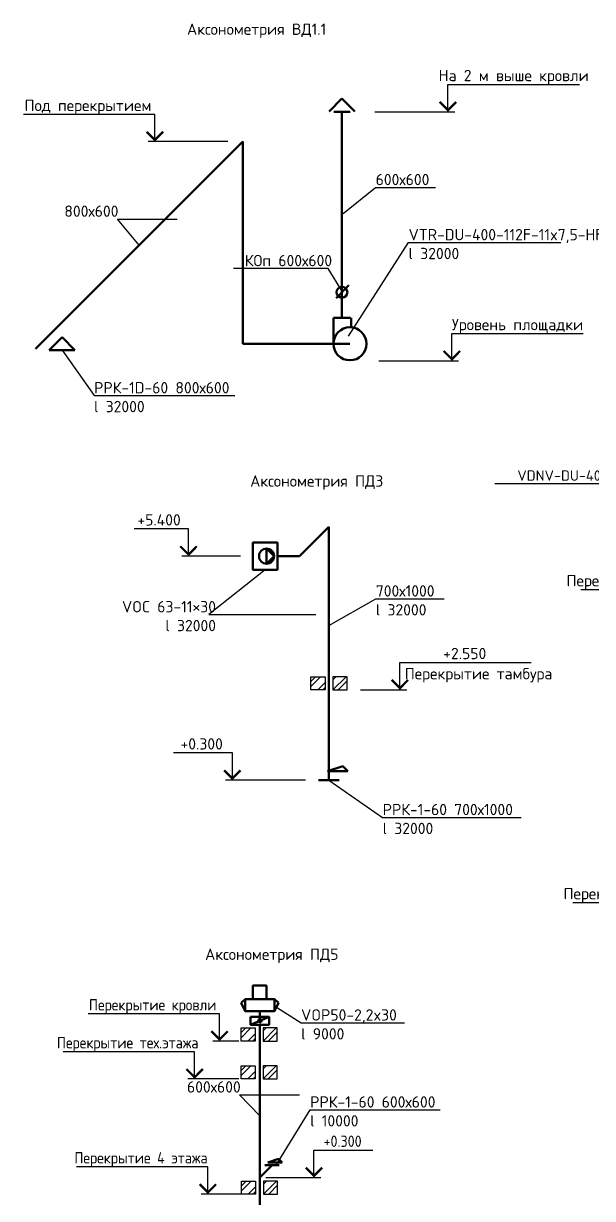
# Model space of a CAD drawing. Header units: millimetres. Extents: x -33838 to 476301, y -41806 to 120107.
# Drawn here: x -33838 to -21277, y 94179 to 120107 of the extents above; entities that cross this region are included whole.
import ezdxf
from ezdxf import colors
from ezdxf.entities.mleader import LeaderData, LeaderLine
from ezdxf.enums import TextEntityAlignment as Align
from ezdxf.math import Vec2, Vec3

# ---------------------------------------------------------------- set-up
doc = ezdxf.new("R2010")
doc.units = ezdxf.units.MM
doc.layers.add('ДУ', color=5, linetype='Continuous', lineweight=50)
doc.layers.add('ПОДПОР', color=1, linetype='Continuous', lineweight=50)
doc.styles.add('ISOCPEUR', font='isocpeur.ttf', dxfattribs={"height": 250})
doc.styles.add('PIK', font='isocpeur.ttf', dxfattribs={"width": 0.9, "height": 250})
doc.styles.add('TRAJECTORY_TEXT_STYLE', font='simplex.shx', dxfattribs={"width": 0.65})

# ---------------------------------------------------------------- blocks, each defined once
blk = doc.blocks.new('*U3178')
at = {"color": 0, "linetype": 'ByBlock', "lineweight": -2}
for p, q in [((0, 6), (29, 6)), ((-16.14, 0), (0, 0))]:
    blk.add_line(p, q, dxfattribs=at)
at = {"color": 0, "linetype": 'ByBlock', "lineweight": -2, "ltscale": 100}
blk.add_line((-1.5, 0), (1.5, 0), dxfattribs=at)
blk.add_lwpolyline([(0, 0), (0, 6)], dxfattribs=at)
at = {"color": 0, "linetype": 'ByBlock', "lineweight": -2, "ltscale": 100, "const_width": 0.5}
blk.add_lwpolyline([(1.82, 2.18), (0, 0.35), (-1.82, 2.18)], dxfattribs=at)
at = {"linetype": 'ByBlock', "lineweight": -2, "ltscale": 100, "style": 'TRAJECTORY_TEXT_STYLE', "width": 0.65}
blk.add_attdef('Отм.', text='', height=3.5, dxfattribs=at).set_placement((14.5, 6), align=Align.BOTTOM_CENTER)
at = {"color": 0, "linetype": 'ByBlock', "lineweight": -2, "ltscale": 100, "style": 'TRAJECTORY_TEXT_STYLE', "width": 0.65}
blk.add_attdef('Прим.', text='', height=3.5, dxfattribs=at).set_placement((17.57, 4.8), align=Align.TOP_CENTER)
blk = doc.blocks.new('*U3316')
at = {"color": 0, "linetype": 'ByBlock', "lineweight": -2}
for p, q in [((0, 6), (29, 6)), ((-11.49, 0), (0, 0))]:
    blk.add_line(p, q, dxfattribs=at)
at = {"color": 0, "linetype": 'ByBlock', "lineweight": -2, "ltscale": 100}
blk.add_line((-1.5, 0), (1.5, 0), dxfattribs=at)
blk.add_lwpolyline([(0, 0), (0, 6)], dxfattribs=at)
at = {"color": 0, "linetype": 'ByBlock', "lineweight": -2, "ltscale": 100, "const_width": 0.5}
blk.add_lwpolyline([(1.82, 2.18), (0, 0.35), (-1.82, 2.18)], dxfattribs=at)
at = {"linetype": 'ByBlock', "lineweight": -2, "ltscale": 100, "style": 'TRAJECTORY_TEXT_STYLE', "width": 0.65}
blk.add_attdef('Отм.', text='', height=3.5, dxfattribs=at).set_placement((14.5, 6), align=Align.BOTTOM_CENTER)
at = {"color": 0, "linetype": 'ByBlock', "lineweight": -2, "ltscale": 100, "style": 'TRAJECTORY_TEXT_STYLE', "width": 0.65}
blk.add_attdef('Прим.', text='', height=3.5, dxfattribs=at).set_placement((17.57, 4.8), align=Align.TOP_CENTER)
blk = doc.blocks.new('*U3195')
at = {"color": 0, "linetype": 'ByBlock', "lineweight": -2}
for p, q in [((0, 6), (12, 6)), ((-11.48, 0), (0, 0))]:
    blk.add_line(p, q, dxfattribs=at)
at = {"color": 0, "linetype": 'ByBlock', "lineweight": -2, "ltscale": 100}
blk.add_line((-1.5, 0), (1.5, 0), dxfattribs=at)
blk.add_lwpolyline([(0, 0), (0, 6)], dxfattribs=at)
at = {"color": 0, "linetype": 'ByBlock', "lineweight": -2, "ltscale": 100, "const_width": 0.5}
blk.add_lwpolyline([(1.82, 2.18), (0, 0.35), (-1.82, 2.18)], dxfattribs=at)
at = {"linetype": 'ByBlock', "lineweight": -2, "ltscale": 100, "style": 'TRAJECTORY_TEXT_STYLE', "width": 0.65}
blk.add_attdef('Отм.', text='', height=3.5, dxfattribs=at).set_placement((6, 6), align=Align.BOTTOM_CENTER)
at = {"color": 0, "linetype": 'ByBlock', "lineweight": -2, "ltscale": 100, "style": 'TRAJECTORY_TEXT_STYLE', "width": 0.65}
blk.add_attdef('Прим.', text='', height=3.5, dxfattribs=at).set_placement((9.07, 4.8), align=Align.TOP_CENTER)
blk = doc.blocks.new('*U3183')
at = {"color": 0, "linetype": 'ByBlock', "lineweight": -2}
for p, q in [((0, 6), (29, 6)), ((-9.75, 0), (0, 0))]:
    blk.add_line(p, q, dxfattribs=at)
at = {"color": 0, "linetype": 'ByBlock', "lineweight": -2, "ltscale": 100}
blk.add_line((-1.5, 0), (1.5, 0), dxfattribs=at)
blk.add_lwpolyline([(0, 0), (0, 6)], dxfattribs=at)
at = {"color": 0, "linetype": 'ByBlock', "lineweight": -2, "ltscale": 100, "const_width": 0.5}
blk.add_lwpolyline([(1.82, 2.18), (0, 0.35), (-1.82, 2.18)], dxfattribs=at)
at = {"linetype": 'ByBlock', "lineweight": -2, "ltscale": 100, "style": 'TRAJECTORY_TEXT_STYLE', "width": 0.65}
blk.add_attdef('Отм.', text='', height=3.5, dxfattribs=at).set_placement((14.5, 6), align=Align.BOTTOM_CENTER)
at = {"color": 0, "linetype": 'ByBlock', "lineweight": -2, "ltscale": 100, "style": 'TRAJECTORY_TEXT_STYLE', "width": 0.65}
blk.add_attdef('Прим.', text='', height=3.5, dxfattribs=at).set_placement((17.57, 4.8), align=Align.TOP_CENTER)
blk = doc.blocks.new('*U3181')
at = {"color": 0, "linetype": 'ByBlock', "lineweight": -2}
for p, q in [((0, 6), (13, 6)), ((-16.14, 0), (0, 0))]:
    blk.add_line(p, q, dxfattribs=at)
at = {"color": 0, "linetype": 'ByBlock', "lineweight": -2, "ltscale": 100}
blk.add_line((-1.5, 0), (1.5, 0), dxfattribs=at)
blk.add_lwpolyline([(0, 0), (0, 6)], dxfattribs=at)
at = {"color": 0, "linetype": 'ByBlock', "lineweight": -2, "ltscale": 100, "const_width": 0.5}
blk.add_lwpolyline([(1.82, 2.18), (0, 0.35), (-1.82, 2.18)], dxfattribs=at)
at = {"linetype": 'ByBlock', "lineweight": -2, "ltscale": 100, "style": 'TRAJECTORY_TEXT_STYLE', "width": 0.65}
blk.add_attdef('Отм.', text='', height=3.5, dxfattribs=at).set_placement((6.5, 6), align=Align.BOTTOM_CENTER)
at = {"color": 0, "linetype": 'ByBlock', "lineweight": -2, "ltscale": 100, "style": 'TRAJECTORY_TEXT_STYLE', "width": 0.65}
blk.add_attdef('Прим.', text='', height=3.5, dxfattribs=at).set_placement((9.57, 4.8), align=Align.TOP_CENTER)
blk = doc.blocks.new('*U3194')
at = {"color": 0, "linetype": 'ByBlock', "lineweight": -2}
for p, q in [((0, 6), (29, 6)), ((-7.41, 0), (0, 0))]:
    blk.add_line(p, q, dxfattribs=at)
at = {"color": 0, "linetype": 'ByBlock', "lineweight": -2, "ltscale": 100}
blk.add_line((-1.5, 0), (1.5, 0), dxfattribs=at)
blk.add_lwpolyline([(0, 0), (0, 6)], dxfattribs=at)
at = {"color": 0, "linetype": 'ByBlock', "lineweight": -2, "ltscale": 100, "const_width": 0.5}
blk.add_lwpolyline([(1.82, 2.18), (0, 0.35), (-1.82, 2.18)], dxfattribs=at)
at = {"linetype": 'ByBlock', "lineweight": -2, "ltscale": 100, "style": 'TRAJECTORY_TEXT_STYLE', "width": 0.65}
blk.add_attdef('Отм.', text='', height=3.5, dxfattribs=at).set_placement((14.5, 6), align=Align.BOTTOM_CENTER)
at = {"color": 0, "linetype": 'ByBlock', "lineweight": -2, "ltscale": 100, "style": 'TRAJECTORY_TEXT_STYLE', "width": 0.65}
blk.add_attdef('Прим.', text='', height=3.5, dxfattribs=at).set_placement((17.57, 4.8), align=Align.TOP_CENTER)
blk = doc.blocks.new('*U3182')
at = {"color": 0, "linetype": 'ByBlock', "lineweight": -2}
for p, q in [((0, 6), (29, 6)), ((-4.24, 0), (0, 0))]:
    blk.add_line(p, q, dxfattribs=at)
at = {"color": 0, "linetype": 'ByBlock', "lineweight": -2, "ltscale": 100}
blk.add_line((-1.5, 0), (1.5, 0), dxfattribs=at)
blk.add_lwpolyline([(0, 0), (0, 6)], dxfattribs=at)
at = {"color": 0, "linetype": 'ByBlock', "lineweight": -2, "ltscale": 100, "const_width": 0.5}
blk.add_lwpolyline([(1.82, 2.18), (0, 0.35), (-1.82, 2.18)], dxfattribs=at)
at = {"linetype": 'ByBlock', "lineweight": -2, "ltscale": 100, "style": 'TRAJECTORY_TEXT_STYLE', "width": 0.65}
blk.add_attdef('Отм.', text='', height=3.5, dxfattribs=at).set_placement((14.5, 6), align=Align.BOTTOM_CENTER)
at = {"color": 0, "linetype": 'ByBlock', "lineweight": -2, "ltscale": 100, "style": 'TRAJECTORY_TEXT_STYLE', "width": 0.65}
blk.add_attdef('Прим.', text='', height=3.5, dxfattribs=at).set_placement((17.57, 4.8), align=Align.TOP_CENTER)
blk = doc.blocks.new('*U3193')
at = {"color": 0, "linetype": 'ByBlock', "lineweight": -2}
for p, q in [((0, 6), (13, 6)), ((-10.66, 0), (0, 0))]:
    blk.add_line(p, q, dxfattribs=at)
at = {"color": 0, "linetype": 'ByBlock', "lineweight": -2, "ltscale": 100}
blk.add_line((-1.5, 0), (1.5, 0), dxfattribs=at)
blk.add_lwpolyline([(0, 0), (0, 6)], dxfattribs=at)
at = {"color": 0, "linetype": 'ByBlock', "lineweight": -2, "ltscale": 100, "const_width": 0.5}
blk.add_lwpolyline([(1.82, 2.18), (0, 0.35), (-1.82, 2.18)], dxfattribs=at)
at = {"linetype": 'ByBlock', "lineweight": -2, "ltscale": 100, "style": 'TRAJECTORY_TEXT_STYLE', "width": 0.65}
blk.add_attdef('Отм.', text='', height=3.5, dxfattribs=at).set_placement((6.5, 6), align=Align.BOTTOM_CENTER)
at = {"color": 0, "linetype": 'ByBlock', "lineweight": -2, "ltscale": 100, "style": 'TRAJECTORY_TEXT_STYLE', "width": 0.65}
blk.add_attdef('Прим.', text='', height=3.5, dxfattribs=at).set_placement((9.57, 4.8), align=Align.TOP_CENTER)
blk = doc.blocks.new('*U3189')
at = {"color": 0, "linetype": 'ByBlock', "lineweight": -2}
for p, q in [((0, 6), (29, 6)), ((-8.73, 0), (0, 0))]:
    blk.add_line(p, q, dxfattribs=at)
at = {"color": 0, "linetype": 'ByBlock', "lineweight": -2, "ltscale": 100}
blk.add_line((-1.5, 0), (1.5, 0), dxfattribs=at)
blk.add_lwpolyline([(0, 0), (0, 6)], dxfattribs=at)
at = {"color": 0, "linetype": 'ByBlock', "lineweight": -2, "ltscale": 100, "const_width": 0.5}
blk.add_lwpolyline([(1.82, 2.18), (0, 0.35), (-1.82, 2.18)], dxfattribs=at)
at = {"linetype": 'ByBlock', "lineweight": -2, "ltscale": 100, "style": 'TRAJECTORY_TEXT_STYLE', "width": 0.65}
blk.add_attdef('Отм.', text='', height=3.5, dxfattribs=at).set_placement((14.5, 6), align=Align.BOTTOM_CENTER)
at = {"color": 0, "linetype": 'ByBlock', "lineweight": -2, "ltscale": 100, "style": 'TRAJECTORY_TEXT_STYLE', "width": 0.65}
blk.add_attdef('Прим.', text='', height=3.5, dxfattribs=at).set_placement((17.57, 4.8), align=Align.TOP_CENTER)

msp = doc.modelspace()

# ---------------------------------------------------------------- hatches: boundary and pattern name
h = msp.add_hatch()
h.set_pattern_fill('ANSI32', color=256, scale=25)
h.set_pattern_definition([(45, (-2894.18, 101565.58), (-168.3798, 168.3798), []), (45, (-2781.92, 101565.58), (-168.3798, 168.3798), [])])
h.paths.add_polyline_path([(-27182.07667, 105692.71439), (-27494.88209, 105692.71439), (-27494.88209, 105404.74143), (-27182.07667, 105404.74143)])
h.paths.add_polyline_path([(-27008.78619, 105692.71439), (-27008.78619, 105404.74143), (-26695.98076, 105404.74143), (-26695.98076, 105692.71439)])
h = msp.add_hatch()
h.set_pattern_fill('ANSI32', color=256, scale=25)
h.set_pattern_definition([(45, (-4433.69, 93814.36), (-168.3798, 168.3798), []), (45, (-4321.43, 93814.36), (-168.3798, 168.3798), [])])
h.paths.add_polyline_path([(-28721.5843, 97941.48938), (-29034.38973, 97941.48938), (-29034.38973, 97653.51642), (-28721.5843, 97653.51642)])
h.paths.add_polyline_path([(-28548.29382, 97941.48938), (-28548.29382, 97653.51642), (-28235.48839, 97653.51642), (-28235.48839, 97941.48938)])
h = msp.add_hatch()
h.set_pattern_fill('ANSI32', color=256, scale=25)
h.set_pattern_definition([(45, (-4433.69, 92978.2), (-168.3798, 168.3798), []), (45, (-4321.43, 92978.2), (-168.3798, 168.3798), [])])
h.paths.add_polyline_path([(-28721.5843, 97105.33347), (-29034.38973, 97105.33347), (-29034.38973, 96817.36051), (-28721.5843, 96817.36051)])
h.paths.add_polyline_path([(-28548.29382, 97105.33347), (-28548.29382, 96817.36051), (-28235.48839, 96817.36051), (-28235.48839, 97105.33347)])
h = msp.add_hatch()
h.set_pattern_fill('ANSI32', color=256, scale=25)
h.set_pattern_definition([(45, (-4426.02, 90437.62), (-168.3798, 168.3798), []), (45, (-4313.77, 90437.62), (-168.3798, 168.3798), [])])
h.paths.add_polyline_path([(-28713.92325, 94564.7502), (-29026.72868, 94564.7502), (-29026.72868, 94276.77724), (-28713.92325, 94276.77724)])
h.paths.add_polyline_path([(-28540.63277, 94564.7502), (-28540.63277, 94276.77724), (-28227.82735, 94276.77724), (-28227.82735, 94564.7502)])

# ---------------------------------------------------------------- linework, layer by layer
for points in [[(-27182.07667, 105404.74143), (-27494.88209, 105404.74143), (-27494.88209, 105692.71439), (-27182.07667, 105692.71439)], [(-27008.78619, 105404.74143), (-26695.98076, 105404.74143), (-26695.98076, 105692.71439), (-27008.78619, 105692.71439)], [(-28721.5843, 97653.51642), (-29034.38973, 97653.51642), (-29034.38973, 97941.48938), (-28721.5843, 97941.48938)], [(-28548.29382, 97653.51642), (-28235.48839, 97653.51642), (-28235.48839, 97941.48938), (-28548.29382, 97941.48938)], [(-28721.5843, 96817.36051), (-29034.38973, 96817.36051), (-29034.38973, 97105.33347), (-28721.5843, 97105.33347)], [(-28548.29382, 96817.36051), (-28235.48839, 96817.36051), (-28235.48839, 97105.33347), (-28548.29382, 97105.33347)], [(-28713.92325, 94276.77724), (-29026.72868, 94276.77724), (-29026.72868, 94564.7502), (-28713.92325, 94564.7502)], [(-28540.63277, 94276.77724), (-28227.82735, 94276.77724), (-28227.82735, 94564.7502), (-28540.63277, 94564.7502)]]:
    msp.add_lwpolyline(points, close=True)
at = {"layer": 'ДУ'}
for p, q in [((-26807.94125, 118448.92404), (-27088.69958, 118168.16572)), ((-26807.94125, 118448.92404), (-26527.18293, 118168.16572)), ((-26988.01826, 118158.88328), (-26627.86425, 118158.88328)), ((-26807.94125, 113608.22162), (-26807.94125, 118158.88328)), ((-33569.28152, 112926.32369), (-28996.09386, 117499.51134)), ((-28996.09386, 117499.51134), (-28996.09386, 113038.73255)), ((-26653.84867, 114329.41681), (-26938.91657, 114044.34891)), ((-26996.3102, 113038.73255), (-26996.3102, 113608.22162)), ((-26996.3102, 113608.22162), (-26619.5723, 113608.22162)), ((-26607.29024, 113608.22162), (-26607.29024, 113402.98137)), ((-32987.47501, 113184.50195), (-33273.31256, 112898.6644)), ((-32701.63747, 112898.6644), (-32987.47501, 113184.50195)), ((-33273.31256, 112898.6644), (-32701.63747, 112898.6644)), ((-28996.09386, 113038.73255), (-26631.85437, 113038.73255))]:
    msp.add_line(p, q, dxfattribs=at)
for centre, radius in [((-26807.94125, 114175.32422), 120.29287), ((-26631.85437, 113038.73255), 364.45584)]:
    msp.add_circle(centre, radius, dxfattribs=at)
at = {"layer": 'ПОДПОР'}
for p, q in [((-27096.36653, 109003.05705), (-27746.63738, 108352.78621)), ((-27096.36653, 103410.10235), (-27096.36653, 109003.05705)), ((-28305.19112, 108352.78621), (-28471.39155, 108518.98664)), ((-28471.39155, 108518.98664), (-28471.39155, 108186.58578)), ((-28471.39155, 108186.58578), (-28305.19112, 108352.78621)), ((-27746.63738, 108352.78621), (-28232.97359, 108352.78621)), ((-26787.70949, 103718.75939), (-27127.06839, 103605.63976)), ((-26674.58986, 103605.63976), (-26787.70949, 103718.75939)), ((-27127.06839, 103605.63976), (-26674.58986, 103605.63976)), ((-27322.6058, 103410.10235), (-26870.12727, 103410.10235)), ((-28946.64567, 98576.17174), (-29029.22986, 98493.58755)), ((-28294.01, 98576.17174), (-28211.42581, 98493.58755)), ((-29029.22986, 98493.58755), (-28946.64567, 98314.3734)), ((-28620.32784, 98135.74998), (-28620.32784, 98314.3734)), ((-28211.42581, 98493.58755), (-28294.01, 98314.3734)), ((-28823.44497, 98013.5234), (-28417.2107, 98185.43768)), ((-28620.32784, 94642.48276), (-28620.32784, 98013.5234)), ((-28351.56488, 94911.24572), (-28620.32784, 94642.48276)), ((-28510.36219, 94911.24572), (-28192.76757, 94911.24572)), ((-28208.45838, 95054.35222), (-28446.65434, 94974.95357)), ((-28446.65434, 94974.95357), (-28129.05972, 94974.95357)), ((-28129.05972, 94974.95357), (-28208.45838, 95054.35222)), ((-28620.32784, 91597.59267), (-28620.32784, 94642.48276))]:
    msp.add_line(p, q, dxfattribs=at)
for points in [[(-28232.97359, 108052.78621), (-28772.97359, 108052.78621), (-28772.97359, 108652.78621), (-28232.97359, 108652.78621)], [(-28775.14954, 98576.17174), (-28475.14652, 98576.17174), (-28475.14652, 98876.17476), (-28775.14954, 98876.17476)], [(-28946.64567, 98576.17174), (-28294.01, 98576.17174), (-28294.01, 98314.3734), (-28946.64567, 98314.3734)], [(-28823.44497, 98185.43768), (-28417.2107, 98185.43768), (-28417.2107, 98013.5234), (-28823.44497, 98013.5234)]]:
    msp.add_lwpolyline(points, close=True, dxfattribs=at)
for centre, radius in [((-28471.39155, 108352.78621), 166.20043), ((-28620.32784, 98099.48054), 36.26944)]:
    msp.add_circle(centre, radius, dxfattribs=at)

# ---------------------------------------------------------------- block references
ref = msp.add_blockref('*U3178', (-24467.74156, 118158.88328), dxfattribs=dict(xscale=100, yscale=100, zscale=100))
ref.add_attrib('Отм.', 'На 2 м выше кровли', dxfattribs={"linetype": 'ByBlock', "lineweight": -2, "ltscale": 100, "height": 250, "style": 'ISOCPEUR'}).set_placement((-23017.74156, 118758.88328), align=Align.BOTTOM_CENTER)
ref = msp.add_blockref('*U3178', (-30937.82259, 117499.51134), dxfattribs=dict(xscale=-100, yscale=100, zscale=100))
ref.add_attrib('Отм.', 'Под перекрытием', dxfattribs={"linetype": 'ByBlock', "lineweight": -2, "ltscale": 100, "height": 250, "style": 'ISOCPEUR'}).set_placement((-32414.4135, 118099.51134), align=Align.BOTTOM_CENTER)
ref = msp.add_blockref('*U3178', (-24381.55224, 112663.32394), dxfattribs=dict(xscale=100, yscale=100, zscale=100))
ref.add_attrib('Отм.', 'Уровень площадки', dxfattribs={"linetype": 'ByBlock', "lineweight": -2, "ltscale": 100, "height": 250, "style": 'ISOCPEUR'}).set_placement((-22931.55224, 113263.32394), align=Align.BOTTOM_CENTER)
ref = msp.add_blockref('*U3195', (-30194.76891, 108352.78621), dxfattribs=dict(xscale=-100, yscale=100, zscale=100))
ref.add_attrib('Отм.', '+5.400', dxfattribs={"linetype": 'ByBlock', "lineweight": -2, "ltscale": 100, "height": 250, "style": 'ISOCPEUR'}).set_placement((-30844.88255, 108952.78621), align=Align.BOTTOM_CENTER)
ref = msp.add_blockref('*U3183', (-18638.39115, 107013.29413), dxfattribs=dict(xscale=-100, yscale=100, zscale=100))
ref.add_attrib('Отм.', 'Перекрытие тех.этажа', dxfattribs={"linetype": 'ByBlock', "lineweight": -2, "ltscale": 100, "height": 250, "style": 'ISOCPEUR'}).set_placement((-20114.98205, 107613.29413), align=Align.BOTTOM_CENTER)
ref = msp.add_blockref('*U3189', (-25528.60245, 105404.74143), dxfattribs=dict(xscale=100, yscale=100, zscale=100))
ref.add_attrib('Отм.', '+2.550', dxfattribs={"linetype": 'ByBlock', "lineweight": -2, "ltscale": 100, "height": 250, "style": 'ISOCPEUR'}).set_placement((-24096.84109, 106004.74143), align=Align.BOTTOM_CENTER)
ref.add_attrib('Прим.', 'Перекрытие тамбура', dxfattribs={"color": 0, "linetype": 'ByBlock', "lineweight": -2, "ltscale": 100, "height": 250, "style": 'ISOCPEUR'}).set_placement((-23792.62007, 105885.08016), align=Align.TOP_CENTER)
ref = msp.add_blockref('*U3181', (-29227.27954, 103410.10235), dxfattribs=dict(xscale=-100, yscale=100, zscale=100))
ref.add_attrib('Отм.', '+0.300', dxfattribs={"linetype": 'ByBlock', "lineweight": -2, "ltscale": 100, "height": 250, "style": 'ISOCPEUR'}).set_placement((-29903.87045, 104010.10235), align=Align.BOTTOM_CENTER)
ref = msp.add_blockref('*U3316', (-18812.60558, 100106.69535), dxfattribs=dict(xscale=-100, yscale=100, zscale=100))
ref.add_attrib('Отм.', 'Перекрытие 3 этажа', dxfattribs={"linetype": 'ByBlock', "lineweight": -2, "ltscale": 100, "height": 250, "style": 'ISOCPEUR'}).set_placement((-20289.19649, 100706.69535), align=Align.BOTTOM_CENTER)
ref = msp.add_blockref('*U3182', (-29509.88515, 97653.51642), dxfattribs=dict(xscale=-100, yscale=100, zscale=100))
ref.add_attrib('Отм.', 'Перекрытие кровли', dxfattribs={"linetype": 'ByBlock', "lineweight": -2, "ltscale": 100, "height": 250, "style": 'PIK', "width": 0.9}).set_placement((-30986.47606, 98253.51642), align=Align.BOTTOM_CENTER)
ref = msp.add_blockref('*U3183', (-30060.50479, 96817.36051), dxfattribs=dict(xscale=-100, yscale=100, zscale=100))
ref.add_attrib('Отм.', 'Перекрытие тех.этажа', dxfattribs={"linetype": 'ByBlock', "lineweight": -2, "ltscale": 100, "height": 250, "style": 'PIK', "width": 0.9}).set_placement((-31537.0957, 97417.36051), align=Align.BOTTOM_CENTER)
ref = msp.add_blockref('*U3193', (-27425.08891, 94642.48276), dxfattribs=dict(xscale=100, yscale=100, zscale=100))
ref.add_attrib('Отм.', '+0.300', dxfattribs={"linetype": 'ByBlock', "lineweight": -2, "ltscale": 100, "height": 250, "style": 'PIK', "width": 0.9}).set_placement((-26793.32755, 95242.48276), align=Align.BOTTOM_CENTER)
ref = msp.add_blockref('*U3194', (-29767.72576, 94276.77724), dxfattribs=dict(xscale=-100, yscale=100, zscale=100))
ref.add_attrib('Отм.', 'Перекрытие 4 этажа', dxfattribs={"linetype": 'ByBlock', "lineweight": -2, "ltscale": 100, "height": 250, "style": 'PIK', "width": 0.9}).set_placement((-31244.31667, 94876.77724), align=Align.BOTTOM_CENTER)

# ---------------------------------------------------------------- texts
at = {"char_height": 250, "attachment_point": 1, "style": 'ISOCPEUR'}
for s, insert in [('Аксонометрия ВД1.1', (-30228.42566, 120106.49906)), ('Аксонометрия ПД3', (-28834.04225, 110136.26214)), ('Аксонометрия ПД5', (-29828.67953, 99693.09889))]:
    msp.add_mtext(s, dxfattribs=dict(at, insert=insert))

# ---------------------------------------------------------------- leaders
at = {"ltscale": 10}
ml = msp.add_multileader_mtext('Standard', dxfattribs=at)
ml.set_content('600х600', color=256, style='ISOCPEUR')
ml.set_leader_properties()
ml.build(insert=Vec2(0, 0))
ml.multileader.update_dxf_attribs({"text_left_attachment_type": 6, "text_right_attachment_type": 6, "dogleg_length": 0.36, "arrow_head_size": 0.18})
ctx = ml.context
ctx.base_point, ctx.char_height, ctx.arrow_head_size, ctx.landing_gap_size, ctx.plane_origin = Vec3(-26064.53704, 116488.38852), 250, 0.18, 0.09, Vec3(-26780.58699, 115910.90671)
ctx.left_attachment, ctx.right_attachment = 6, 6
notes = []
notes.append((ctx, [(0, (1, 1, 0), (-26064.89704, 116488.38852), (1, 0), 0.36, [(0, [(-26780.58699, 115910.90671)], 0, [])])]))
ctx.mtext.insert, ctx.mtext.flow_direction = Vec3(-26064.44704, 116788.38852), 5
ml = msp.add_multileader_mtext('Standard', dxfattribs=at)
ml.set_content('800х600', color=256, style='ISOCPEUR')
ml.set_leader_properties()
ml.build(insert=Vec2(0, 0))
ml.multileader.update_dxf_attribs({"text_left_attachment_type": 6, "text_right_attachment_type": 6, "dogleg_length": 0.36, "arrow_head_size": 0.18})
ctx = ml.context
ctx.base_point, ctx.char_height, ctx.arrow_head_size, ctx.landing_gap_size, ctx.plane_origin = Vec3(-32916.47019, 115790.39932), 250, 0.18, 0.09, Vec3(-31282.68769, 115212.91752)
ctx.left_attachment, ctx.right_attachment, ctx.text_align_type = 6, 6, 2
notes.append((ctx, [(1, (1, 1, 0), (-31764.68019, 115790.39932), (-1, 0), 0.36, [(0, [(-31282.68769, 115212.91752)], 0, [])])]))
ctx.mtext.insert, ctx.mtext.alignment, ctx.mtext.flow_direction = Vec3(-31741.38019, 116090.39932), 3, 5
ml = msp.add_multileader_mtext('Standard', dxfattribs=at)
ml.set_content('VTR-DU-400-112F-11x7,5-HF-L0-У2\\Pl 32000', color=256, style='ISOCPEUR')
ml.set_leader_properties()
ml.build(insert=Vec2(0, 0))
ml.multileader.update_dxf_attribs({"text_left_attachment_type": 6, "text_right_attachment_type": 6, "dogleg_length": 0.36, "arrow_head_size": 0.18})
ctx = ml.context
ctx.base_point, ctx.char_height, ctx.arrow_head_size, ctx.landing_gap_size, ctx.plane_origin = Vec3(-25336.72867, 115272.49837), 250, 0.18, 0.09, Vec3(-26664.07707, 113209.51255)
ctx.left_attachment, ctx.right_attachment = 6, 6
notes.append((ctx, [(1, (1, 1, 0), (-25337.08867, 115272.49837), (1, 0), 0.36, [(0, [(-26664.07707, 113209.51255)], 0, [])])]))
ctx.mtext.insert, ctx.mtext.width, ctx.mtext.flow_direction = Vec3(-25336.63867, 115572.49837), 3325.2393576, 5
ml = msp.add_multileader_mtext('Standard', dxfattribs=at)
ml.set_content('КОп 600х600', color=256, style='ISOCPEUR')
ml.set_leader_properties()
ml.build(insert=Vec2(0, 0))
ml.multileader.update_dxf_attribs({"text_left_attachment_type": 6, "text_right_attachment_type": 6, "dogleg_length": 0.36, "arrow_head_size": 0.18})
ctx = ml.context
ctx.base_point, ctx.char_height, ctx.arrow_head_size, ctx.landing_gap_size, ctx.plane_origin = Vec3(-28951.99515, 114700.06258), 250, 0.18, 0.09, Vec3(-26796.38262, 114186.88286)
ctx.left_attachment, ctx.right_attachment = 6, 6
notes.append((ctx, [(0, (1, 1, 0), (-27114.46651, 114700.06258), (-1, 0), 0.36, [(0, [(-26796.38262, 114186.88286)], 0, [])])]))
ctx.mtext.insert, ctx.mtext.flow_direction = Vec3(-28951.90515, 115000.06258), 5
ml = msp.add_multileader_mtext('Standard', dxfattribs=at)
ml.set_content('РРК-1D-60 800х600\\Pl 32000', color=256, style='ISOCPEUR')
ml.set_leader_properties()
ml.build(insert=Vec2(0, 0))
ml.multileader.update_dxf_attribs({"text_left_attachment_type": 6, "text_right_attachment_type": 6, "dogleg_length": 0.36, "arrow_head_size": 0.18})
ctx = ml.context
ctx.base_point, ctx.char_height, ctx.arrow_head_size, ctx.landing_gap_size, ctx.plane_origin = Vec3(-32280.54161, 111895.02897), 250, 0.18, 0.09, Vec3(-33003.45405, 110808.74328)
ctx.left_attachment, ctx.right_attachment = 6, 6
notes.append((ctx, [(1, (1, 1, 0), (-32280.90161, 111895.02897), (1, 0), 0.36, [(0, [(-32987.47501, 112898.6644)], 0, [])])]))
ctx.mtext.insert, ctx.mtext.flow_direction = Vec3(-32280.45161, 112195.02897), 5
ml = msp.add_multileader_mtext('Standard', dxfattribs=at)
ml.set_content('{\\H0.91667x;VDNV-DU-400-80F-4x10-HF-УT1}\\Pl 20000', color=256, style='ISOCPEUR')
ml.set_leader_properties()
ml.build(insert=Vec2(0, 0))
ml.multileader.update_dxf_attribs({"text_left_attachment_type": 6, "text_right_attachment_type": 6, "dogleg_length": 0.36, "arrow_head_size": 0.18})
ctx = ml.context
ctx.base_point, ctx.char_height, ctx.arrow_head_size, ctx.landing_gap_size, ctx.plane_origin = Vec3(-22910.89271, 109945.5754), 250, 0.18, 0.09, Vec3(-16986.43958, 110730.52168)
ctx.left_attachment, ctx.right_attachment, ctx.text_align_type = 6, 6, 2
notes.append((ctx, [(0, (1, 1, 0), (-18418.66971, 109945.5754), (-1, 0), 0.36, [(0, [(-17420.10446, 109098.04626)], 0, [])])]))
ctx.mtext.insert, ctx.mtext.alignment, ctx.mtext.flow_direction = Vec3(-18419.11971, 110245.5754), 3, 5
ml = msp.add_multileader_mtext('Standard')
ml.set_content('VOC 63-11×30\\Pl 32000', color=256, style='ISOCPEUR')
ml.set_leader_properties()
ml.build(insert=Vec2(0, 0))
ml.multileader.update_dxf_attribs({"text_left_attachment_type": 6, "text_right_attachment_type": 6, "dogleg_length": 0.36, "arrow_head_size": 0.18})
ctx = ml.context
ctx.base_point, ctx.char_height, ctx.arrow_head_size, ctx.landing_gap_size, ctx.plane_origin = Vec3(-31588.64376, 107062.87428), 250, 0.18, 0.09, Vec3(-29694.52754, 105009.93056)
ctx.left_attachment, ctx.right_attachment, ctx.text_align_type = 6, 6, 2
notes.append((ctx, [(0, (1, 1, 0), (-29743.44467, 107062.87428), (-1, 0), 0.36, [(0, [(-28502.97359, 108052.78621)], 0, [])])]))
ctx.mtext.insert, ctx.mtext.alignment, ctx.mtext.flow_direction = Vec3(-29588.55376, 107362.87428), 3, 5
ml = msp.add_multileader_mtext('Standard')
ml.set_content('700х1000\\Pl 32000', color=256, style='ISOCPEUR')
ml.set_leader_properties()
ml.build(insert=Vec2(0, 0))
ml.multileader.update_dxf_attribs({"text_left_attachment_type": 6, "text_right_attachment_type": 6, "dogleg_length": 0.36, "arrow_head_size": 0.18})
ctx = ml.context
ctx.base_point, ctx.char_height, ctx.arrow_head_size, ctx.landing_gap_size, ctx.plane_origin = Vec3(-26060.22213, 107410.36853), 250, 0.18, 0.09, Vec3(-27096.36653, 106819.18817)
ctx.left_attachment, ctx.right_attachment = 6, 6
notes.append((ctx, [(0, (1, 1, 0), (-26060.58213, 107410.36853), (1, 0), 0.36, [(0, [(-27096.36653, 106819.18817)], 0, [])])]))
ctx.mtext.insert, ctx.mtext.flow_direction = Vec3(-26060.13213, 107710.36853), 5
ml = msp.add_multileader_mtext('Standard')
ml.set_content('РРК-1-60 700х1000\\Pl 32000', color=256, style='ISOCPEUR')
ml.set_leader_properties()
ml.build(insert=Vec2(0, 0))
ml.multileader.update_dxf_attribs({"text_left_attachment_type": 6, "text_right_attachment_type": 6, "dogleg_length": 0.36, "arrow_head_size": 0.18})
ctx = ml.context
ctx.base_point, ctx.char_height, ctx.arrow_head_size, ctx.landing_gap_size, ctx.plane_origin = Vec3(-25909.58768, 102587.19783), 250, 0.18, 0.09, Vec3(-27096.36653, 103410.10235)
ctx.left_attachment, ctx.right_attachment = 6, 6
notes.append((ctx, [(0, (1, 1, 0), (-25909.94768, 102587.19783), (1, 0), 0.36, [(0, [(-27096.36653, 103410.10235)], 0, [])])]))
ctx.mtext.insert, ctx.mtext.flow_direction = Vec3(-25909.49768, 102887.19783), 5
ml = msp.add_multileader_mtext('Standard')
ml.set_content('{\\C0;VOP50-2,2x30 \\P}l 9000', color=256, style='ISOCPEUR')
ml.set_leader_properties()
ml.build(insert=Vec2(0, 0))
ml.multileader.update_dxf_attribs({"text_left_attachment_type": 6, "text_right_attachment_type": 6, "dogleg_length": 0.36, "arrow_head_size": 0.18})
ctx = ml.context
ctx.base_point, ctx.char_height, ctx.arrow_head_size, ctx.landing_gap_size, ctx.plane_origin = Vec3(-27709.83034, 98054.37098), 250, 0.18, 0.09, Vec3(-30453.78215, 99951.15371)
ctx.left_attachment, ctx.right_attachment = 6, 6
notes.append((ctx, [(1, (1, 1, 0), (-27710.19034, 98054.37098), (1, 0), 0.36, [(0, [(-28252.71791, 98403.98048)], 0, [])])]))
ctx.mtext.insert, ctx.mtext.flow_direction = Vec3(-27709.74034, 98354.37098), 5
ml = msp.add_multileader_mtext('Standard')
ml.set_content('600х600', color=256, style='ISOCPEUR')
ml.set_leader_properties()
ml.build(insert=Vec2(0, 0))
ml.multileader.update_dxf_attribs({"text_left_attachment_type": 6, "text_right_attachment_type": 6, "dogleg_length": 0.36, "arrow_head_size": 0.18})
ctx = ml.context
ctx.base_point, ctx.char_height, ctx.arrow_head_size, ctx.landing_gap_size, ctx.plane_origin = Vec3(-30217.35597, 96465.40041), 250, 0.18, 0.09, Vec3(-28620.32784, 96005.53417)
ctx.left_attachment, ctx.right_attachment, ctx.text_align_type = 6, 6, 2
notes.append((ctx, [(0, (1, 1, 0), (-29065.90688, 96465.40041), (-1, 0), 0.36, [(0, [(-28620.32784, 96005.53417)], 0, [])])]))
ctx.mtext.insert, ctx.mtext.alignment, ctx.mtext.flow_direction = Vec3(-29042.26597, 96765.40041), 3, 5
ml = msp.add_multileader_mtext('Standard')
ml.set_content('РРК-1-60 600х600\\Pl 10000', color=256, style='ISOCPEUR')
ml.set_leader_properties()
ml.build(insert=Vec2(0, 0))
ml.multileader.update_dxf_attribs({"text_left_attachment_type": 6, "text_right_attachment_type": 6, "dogleg_length": 0.36, "arrow_head_size": 0.18})
ctx = ml.context
ctx.base_point, ctx.char_height, ctx.arrow_head_size, ctx.landing_gap_size, ctx.plane_origin = Vec3(-27510.81492, 96134.4313), 250, 0.18, 0.09, Vec3(-28259.14453, 94911.24572)
ctx.left_attachment, ctx.right_attachment = 6, 6
notes.append((ctx, [(0, (1, 1, 0), (-27511.17492, 96134.4313), (1, 0), 0.36, [(0, [(-28259.14453, 94911.24572)], 0, [])])]))
ctx.mtext.insert, ctx.mtext.flow_direction = Vec3(-27510.72492, 96434.4313), 5
for ctx, leaders in notes:
    for number, flags, end, landing, length, lines in leaders:
        leader = LeaderData()
        leader.index, (leader.has_last_leader_line, leader.has_dogleg_vector, leader.attachment_direction) = number, flags
        leader.last_leader_point, leader.dogleg_vector, leader.dogleg_length = Vec3(end), Vec3(landing), length
        for number, points, colour, breaks in lines:
            line = LeaderLine()
            line.index, line.vertices, line.color, line.breaks = number, Vec3.list(points), colors.encode_raw_color(colour), breaks
            leader.lines.append(line)
        ctx.leaders.append(leader)

doc.saveas('drawing.dxf')
